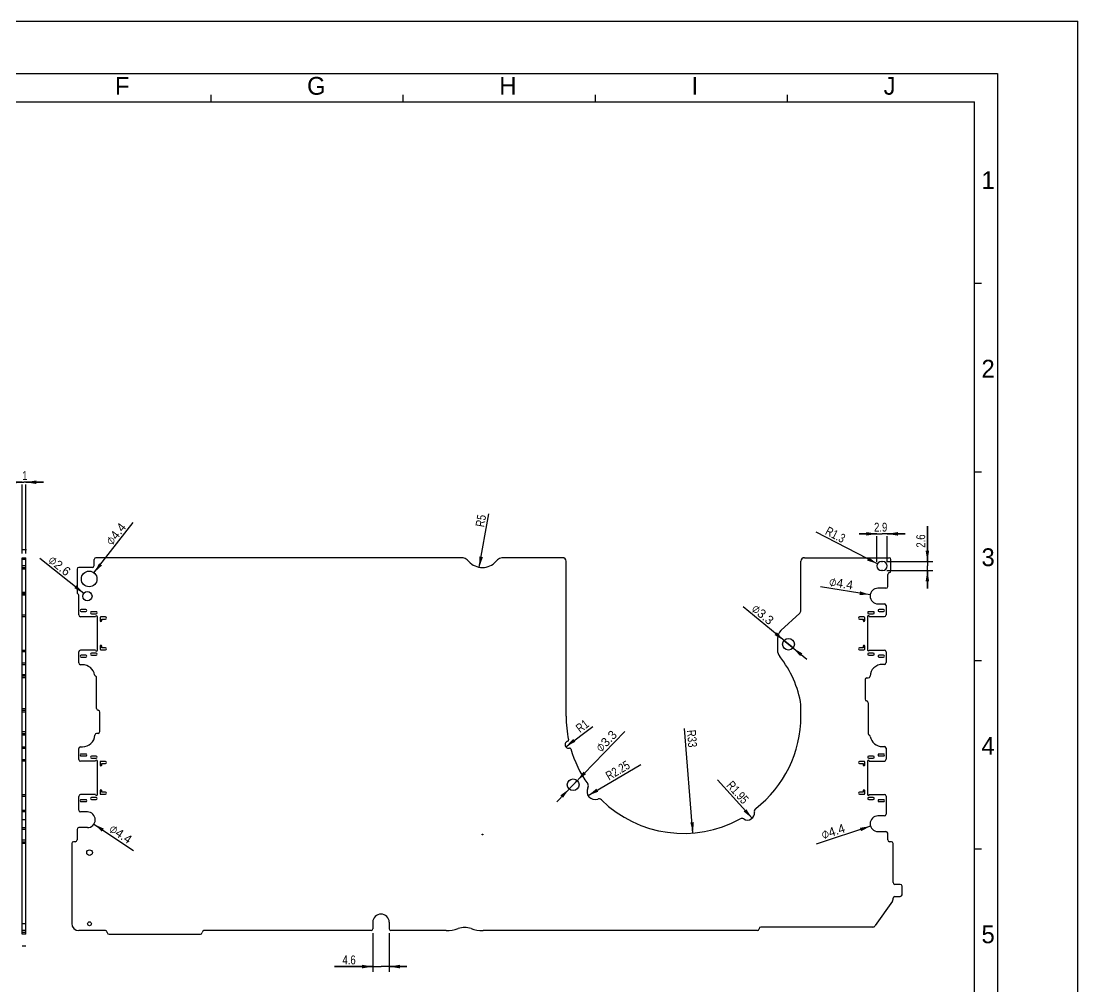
# Model space of a CAD drawing. Header units: millimetres. Extents: x 0 to 594, y 0 to 420.
# Drawn here: x 297.1 to 594, y 148.5 to 420 of the extents above; entities that cross this region are included whole.
import ezdxf

# ---------------------------------------------------------------- set-up
doc = ezdxf.new("R2010")
doc.units = ezdxf.units.MM
doc.header["$LTSCALE"] = 32.67
doc.layers.get('0').update_dxf_attribs({"linetype": 'CONTINUOUS'})
doc.styles.get("Standard").update_dxf_attribs({"font": 'txt', "width": 0.8})
doc.styles.add('TEXTSTYLE_2', font='txt')
doc.styles.add('TEXTSTYLE_3', font='symbol_asme.ttf')
doc.dimstyles.new('DIMSTYLE_1', dxfattribs={"dimtxt": 2.5, "dimasz": 3, "dimexe": 1.5, "dimexo": 1.2, "dimtad": 1, "dimdsep": 46, "dimtxsty": 'STANDARD', "dimblk": '_FILLED', "dimblk1": '_FILLED', "dimblk2": '_FILLED', "dimcen": 0.09, "dimazin": 2, "dimtp": 0.01, "dimtm": 0.01, "dimtfac": 1, "dimtofl": 0, "dimtmove": 0, "dimatfit": 3, "dimldrblk": '_FILLED', "dimfxl": 1, "dimtolj": 1, "dimarcsym": 0})
doc.dimstyles.new('DIMSTYLE_2', dxfattribs={"dimtxt": 2.5, "dimasz": 3, "dimexe": 1.5, "dimexo": 1.2, "dimtad": 1, "dimdsep": 46, "dimtxsty": 'STANDARD', "dimblk": '_FILLED', "dimblk1": '_FILLED', "dimblk2": '_FILLED', "dimcen": 0.09, "dimazin": 2, "dimtp": 0.01, "dimtm": 0.01, "dimtfac": 1, "dimtofl": 0, "dimtmove": 0, "dimatfit": 3, "dimldrblk": '_FILLED', "dimfxl": 1, "dimtolj": 1, "dimarcsym": 0})
doc.dimstyles.new('DIMSTYLE_3', dxfattribs={"dimtxt": 2.5, "dimasz": 3, "dimexe": 1.5, "dimexo": 1.2, "dimtad": 1, "dimdsep": 46, "dimtxsty": 'STANDARD', "dimblk": '_FILLED', "dimblk1": '_FILLED', "dimblk2": '_FILLED', "dimcen": 0.09, "dimazin": 2, "dimtp": 0.01, "dimtm": 0.01, "dimtfac": 1, "dimtofl": 0, "dimtmove": 0, "dimatfit": 1, "dimldrblk": '_FILLED', "dimfxl": 1, "dimtolj": 1, "dimarcsym": 0})
doc.dimstyles.new('DIMSTYLE_5', dxfattribs={"dimtxt": 2.5, "dimasz": 3, "dimexe": 1.5, "dimexo": 1.2, "dimtad": 1, "dimdsep": 46, "dimtxsty": 'STANDARD', "dimblk": '_FILLED', "dimblk1": '_FILLED', "dimblk2": '_FILLED', "dimcen": 0.09, "dimazin": 2, "dimtp": 0.01, "dimtm": 0.01, "dimtfac": 1, "dimtmove": 0, "dimatfit": 2, "dimldrblk": '_FILLED', "dimfxl": 1, "dimtolj": 1, "dimarcsym": 0})

# ---------------------------------------------------------------- blocks, each defined once
blk = doc.blocks.new('_FILLED')
at = {"color": 0, "linetype": 'BYBLOCK'}
blk.add_solid([(0, 0), (-1, 0.167), (-1, -0.167)], dxfattribs=at)
blk = doc.blocks.new('*D0')
at = {"color": 2, "linetype": 'CONTINUOUS'}
for p, q in [((297.35, 290.39), (292.35, 290.39)), ((292.35, 290.39), (297.85, 290.39)), ((297.35, 270.38), (297.35, 289.76)), ((303.35, 290.39), (297.85, 290.39)), ((298.35, 290.39), (303.35, 290.39)), ((298.35, 270.38), (298.35, 289.76))]:
    blk.add_line(p, q, dxfattribs=at)
at = {"color": 2, "linetype": 'CONTINUOUS', "xscale": 3, "yscale": 3, "zscale": 3}
blk.add_blockref('_FILLED', (297.35, 290.39), dxfattribs=at)
at = {"color": 2, "linetype": 'CONTINUOUS', "xscale": 3, "yscale": 3, "zscale": 3, "rotation": 180}
blk.add_blockref('_FILLED', (298.35, 290.39), dxfattribs=at)
at = {"color": 2, "linetype": 'CONTINUOUS', "insert": (298.11, 293.51), "char_height": 2.5, "width": 2, "attachment_point": 2, "line_spacing_factor": 0.9}
blk.add_mtext('1', dxfattribs=at)
blk = doc.blocks.new('*D1')
at = {"color": 2, "linetype": 'CONTINUOUS'}
blk.add_line((425.81, 266.48), (428.48, 281.48), dxfattribs=at)
at = {"color": 2, "linetype": 'CONTINUOUS', "xscale": 3, "yscale": 3, "zscale": 3, "rotation": 259.9449396595}
blk.add_blockref('_FILLED', (425.81, 266.48), dxfattribs=at)
at = {"color": 2, "linetype": 'CONTINUOUS', "insert": (424.7, 278.09), "char_height": 2.5, "width": 4, "attachment_point": 1, "rotation": 79.9449, "line_spacing_factor": 0.9}
blk.add_mtext('R5', dxfattribs=at)
blk = doc.blocks.new('*D2')
at = {"color": 2, "linetype": 'CONTINUOUS'}
blk.add_line((317.54, 264.93), (328.59, 279.07), dxfattribs=at)
at = {"color": 2, "linetype": 'CONTINUOUS', "xscale": 3, "yscale": 3, "zscale": 3, "rotation": 231.9804226449}
blk.add_blockref('_FILLED', (317.54, 264.93), dxfattribs=at)
at = {"color": 2, "linetype": 'CONTINUOUS', "insert": (320.62, 273.94), "char_height": 2.5, "width": 13.4231, "attachment_point": 1, "rotation": 51.9804, "line_spacing_factor": 0.9, "style": 'TEXTSTYLE_3'}
blk.add_mtext('⌀\\ftxt;4.4', dxfattribs=at)
blk = doc.blocks.new('*D37')
at = {"color": 2, "linetype": 'CONTINUOUS'}
blk.add_line((314.67, 259.15), (302.3, 268.92), dxfattribs=at)
at = {"color": 2, "linetype": 'CONTINUOUS', "xscale": 3, "yscale": 3, "zscale": 3, "rotation": 321.7150275113}
blk.add_blockref('_FILLED', (314.67, 259.15), dxfattribs=at)
at = {"color": 2, "linetype": 'CONTINUOUS', "insert": (311.26, 265.83), "char_height": 2.5, "width": 13.4231, "attachment_point": 3, "rotation": 321.715, "line_spacing_factor": 0.9, "style": 'TEXTSTYLE_3'}
blk.add_mtext('⌀\\ftxt;2.6', dxfattribs=at)
blk = doc.blocks.new('*D38')
at = {"color": 2, "linetype": 'CONTINUOUS'}
for p, q in [((395.89, 163.65), (395.89, 152.74)), ((400.49, 163.65), (400.49, 152.74)), ((395.89, 154.24), (385.08, 154.24)), ((385.08, 154.24), (398.19, 154.24)), ((405.49, 154.24), (398.19, 154.24)), ((400.49, 154.24), (405.49, 154.24))]:
    blk.add_line(p, q, dxfattribs=at)
at = {"color": 2, "linetype": 'CONTINUOUS', "xscale": 3, "yscale": 3, "zscale": 3}
blk.add_blockref('_FILLED', (395.89, 154.24), dxfattribs=at)
at = {"color": 2, "linetype": 'CONTINUOUS', "xscale": 3, "yscale": 3, "zscale": 3, "rotation": 180}
blk.add_blockref('_FILLED', (400.49, 154.24), dxfattribs=at)
at = {"color": 2, "linetype": 'CONTINUOUS', "insert": (391.08, 157.37), "char_height": 2.5, "width": 6, "attachment_point": 3, "line_spacing_factor": 0.9}
blk.add_mtext('4.6', dxfattribs=at)
blk = doc.blocks.new('*D39')
at = {"color": 6, "linetype": 'CONTINUOUS'}
blk.add_line((317.52, 194.28), (328.64, 186.86), dxfattribs=at)
at = {"color": 6, "linetype": 'CONTINUOUS', "xscale": 3, "yscale": 3, "zscale": 3, "rotation": 146.3029370408}
blk.add_blockref('_FILLED', (317.52, 194.28), dxfattribs=at)
at = {"color": 6, "linetype": 'CONTINUOUS', "insert": (322.93, 194.43), "char_height": 2.5, "width": 13.4231, "attachment_point": 1, "rotation": 326.3029, "line_spacing_factor": 0.9, "style": 'TEXTSTYLE_3'}
blk.add_mtext('⌀\\ftxt;4.4', dxfattribs=at)
blk = doc.blocks.new('*D40')
at = {"color": 6, "linetype": 'CONTINUOUS'}
for p, q in [((537.54, 275.88), (532.54, 275.88)), ((532.54, 275.88), (538.99, 275.88)), ((537.54, 268.05), (537.54, 275.26)), ((545.44, 275.88), (538.99, 275.88)), ((540.44, 275.88), (545.44, 275.88)), ((540.44, 268.05), (540.44, 275.26))]:
    blk.add_line(p, q, dxfattribs=at)
at = {"color": 6, "linetype": 'CONTINUOUS', "xscale": 3, "yscale": 3, "zscale": 3}
blk.add_blockref('_FILLED', (537.54, 275.88), dxfattribs=at)
at = {"color": 6, "linetype": 'CONTINUOUS', "xscale": 3, "yscale": 3, "zscale": 3, "rotation": 180}
blk.add_blockref('_FILLED', (540.44, 275.88), dxfattribs=at)
at = {"color": 6, "linetype": 'CONTINUOUS', "insert": (538.59, 279.01), "char_height": 2.5, "width": 6, "attachment_point": 2, "line_spacing_factor": 0.9}
blk.add_mtext('2.9', dxfattribs=at)
blk = doc.blocks.new('*D41')
at = {"color": 2, "linetype": 'CONTINUOUS'}
for p, q in [((551.72, 268.15), (551.72, 278)), ((551.72, 278), (551.72, 266.85)), ((540.34, 268.15), (553.22, 268.15)), ((540.34, 265.55), (553.22, 265.55)), ((551.72, 260.55), (551.72, 266.85)), ((551.72, 265.55), (551.72, 260.55))]:
    blk.add_line(p, q, dxfattribs=at)
at = {"color": 2, "linetype": 'CONTINUOUS', "xscale": 3, "yscale": 3, "zscale": 3}
for p, rotation in [((551.72, 268.15), 270), ((551.72, 265.55), 90)]:
    blk.add_blockref('_FILLED', p, dxfattribs=dict(at, rotation=rotation))
at = {"color": 2, "linetype": 'CONTINUOUS', "insert": (548.6, 272), "char_height": 2.5, "width": 6, "attachment_point": 1, "rotation": 90, "line_spacing_factor": 0.9}
blk.add_mtext('2.6', dxfattribs=at)
blk = doc.blocks.new('*D42')
at = {"color": 6, "linetype": 'CONTINUOUS'}
blk.add_line((537.68, 267.45), (520.42, 276.36), dxfattribs=at)
at = {"color": 6, "linetype": 'CONTINUOUS', "xscale": 3, "yscale": 3, "zscale": 3, "rotation": 332.6978348647}
blk.add_blockref('_FILLED', (537.68, 267.45), dxfattribs=at)
at = {"color": 6, "linetype": 'CONTINUOUS', "insert": (528.96, 275.46), "char_height": 2.5, "width": 8, "attachment_point": 3, "rotation": 332.6978, "line_spacing_factor": 0.9}
blk.add_mtext('R1.3', dxfattribs=at)
blk = doc.blocks.new('*D43')
at = {"color": 6, "linetype": 'CONTINUOUS'}
blk.add_line((535.67, 258.75), (521.67, 261), dxfattribs=at)
at = {"color": 6, "linetype": 'CONTINUOUS', "xscale": 3, "yscale": 3, "zscale": 3, "rotation": 350.8646261844}
blk.add_blockref('_FILLED', (535.67, 258.75), dxfattribs=at)
at = {"color": 6, "linetype": 'CONTINUOUS', "insert": (531, 262.66), "char_height": 2.5, "width": 13.4231, "attachment_point": 3, "rotation": 350.8646, "line_spacing_factor": 0.9, "style": 'TEXTSTYLE_3'}
blk.add_mtext('⌀\\ftxt;4.4', dxfattribs=at)
blk = doc.blocks.new('*D44')
at = {"color": 6, "linetype": 'CONTINUOUS'}
blk.add_line((535.75, 193.71), (520.49, 188.69), dxfattribs=at)
at = {"color": 6, "linetype": 'CONTINUOUS', "xscale": 3, "yscale": 3, "zscale": 3, "rotation": 18.2207314153}
blk.add_blockref('_FILLED', (535.75, 193.71), dxfattribs=at)
at = {"color": 6, "linetype": 'CONTINUOUS', "insert": (528.02, 194.46), "char_height": 2.5, "width": 13.4231, "attachment_point": 3, "rotation": 18.2207, "line_spacing_factor": 0.9, "style": 'TEXTSTYLE_3'}
blk.add_mtext('⌀\\ftxt;4.4', dxfattribs=at)
blk = doc.blocks.new('*D65')
at = {"color": 2, "linetype": 'CONTINUOUS'}
for p, q in [((452.19, 205.35), (466.72, 220.32)), ((452.19, 205.35), (447.56, 200.58)), ((451.04, 204.17), (452.19, 205.35)), ((453.34, 206.53), (452.19, 205.35)), ((453.34, 206.53), (453.34, 206.53)), ((451.04, 204.17), (451.04, 204.17))]:
    blk.add_line(p, q, dxfattribs=at)
at = {"color": 2, "linetype": 'CONTINUOUS', "xscale": 3, "yscale": 3, "zscale": 3}
for p, rotation in [((453.34, 206.53), 225.858800442), ((451.04, 204.17), 45.8578457977)]:
    blk.add_blockref('_FILLED', p, dxfattribs=dict(at, rotation=rotation))
at = {"color": 2, "linetype": 'CONTINUOUS', "insert": (458.24, 216.07), "char_height": 2.5, "width": 13.4231, "attachment_point": 1, "rotation": 45.8584, "line_spacing_factor": 0.9, "style": 'TEXTSTYLE_3'}
blk.add_mtext('⌀\\ftxt;3.3', dxfattribs=at)
blk = doc.blocks.new('*D66')
at = {"color": 2, "linetype": 'CONTINUOUS'}
for p, q in [((512.69, 244.85), (499.95, 255.34)), ((511.41, 245.9), (511.41, 245.9)), ((511.41, 245.9), (512.69, 244.85)), ((513.96, 243.8), (512.69, 244.85)), ((512.69, 244.85), (517.82, 240.62)), ((513.96, 243.8), (513.96, 243.8))]:
    blk.add_line(p, q, dxfattribs=at)
at = {"color": 2, "linetype": 'CONTINUOUS', "xscale": 3, "yscale": 3, "zscale": 3}
for p, rotation in [((511.41, 245.9), 320.5335155422), ((513.96, 243.8), 140.5335155422)]:
    blk.add_blockref('_FILLED', p, dxfattribs=dict(at, rotation=rotation))
at = {"color": 2, "linetype": 'CONTINUOUS', "insert": (508.84, 252.06), "char_height": 2.5, "width": 13.4231, "attachment_point": 3, "rotation": 320.5345, "line_spacing_factor": 0.9, "style": 'TEXTSTYLE_3'}
blk.add_mtext('⌀\\ftxt;3.3', dxfattribs=at)
blk = doc.blocks.new('*D67')
at = {"color": 2, "linetype": 'CONTINUOUS'}
blk.add_line((485.85, 191.79), (483.47, 221.17), dxfattribs=at)
at = {"color": 2, "linetype": 'CONTINUOUS', "xscale": 3, "yscale": 3, "zscale": 3, "rotation": 274.6227061536}
blk.add_blockref('_FILLED', (485.85, 191.79), dxfattribs=at)
at = {"color": 2, "linetype": 'CONTINUOUS', "insert": (486.83, 218.43), "char_height": 2.5, "width": 6, "attachment_point": 2, "rotation": 274.6227, "line_spacing_factor": 0.9}
blk.add_mtext('R33', dxfattribs=at)
blk = doc.blocks.new('*D68')
at = {"color": 2, "linetype": 'CONTINUOUS'}
blk.add_line((502.48, 195.93), (492.72, 206.75), dxfattribs=at)
at = {"color": 2, "linetype": 'CONTINUOUS', "xscale": 3, "yscale": 3, "zscale": 3, "rotation": 312.0287487211}
blk.add_blockref('_FILLED', (502.48, 195.93), dxfattribs=at)
at = {"color": 2, "linetype": 'CONTINUOUS', "insert": (501.74, 201.41), "char_height": 2.5, "width": 10, "attachment_point": 3, "rotation": 312.0287, "line_spacing_factor": 0.9}
blk.add_mtext('R1.95', dxfattribs=at)
blk = doc.blocks.new('*D69')
at = {"color": 2, "linetype": 'CONTINUOUS'}
blk.add_line((456.39, 202.3), (471.19, 211.07), dxfattribs=at)
at = {"color": 2, "linetype": 'CONTINUOUS', "xscale": 3, "yscale": 3, "zscale": 3, "rotation": 210.6510591259}
blk.add_blockref('_FILLED', (456.39, 202.3), dxfattribs=at)
at = {"color": 2, "linetype": 'CONTINUOUS', "insert": (460.99, 208.66), "char_height": 2.5, "width": 10, "attachment_point": 1, "rotation": 30.6511, "line_spacing_factor": 0.9}
blk.add_mtext('R2.25', dxfattribs=at)
blk = doc.blocks.new('*D70')
at = {"color": 2, "linetype": 'CONTINUOUS'}
blk.add_line((450.09, 216.03), (457.71, 221.75), dxfattribs=at)
at = {"color": 2, "linetype": 'CONTINUOUS', "xscale": 3, "yscale": 3, "zscale": 3, "rotation": 216.9245402925}
blk.add_blockref('_FILLED', (450.09, 216.03), dxfattribs=at)
at = {"color": 2, "linetype": 'CONTINUOUS', "insert": (452.63, 221.84), "char_height": 2.5, "width": 4, "attachment_point": 1, "rotation": 36.9245, "line_spacing_factor": 0.9}
blk.add_mtext('R1', dxfattribs=at)

msp = doc.modelspace()

# ---------------------------------------------------------------- linework, layer by layer
at = {"color": 4, "linetype": 'CONTINUOUS'}
for p, q in [((0, 420), (594, 420)), ((594, 0), (594, 420)), ((20.422, 405.309), (571.422, 405.309)), ((571.422, 405.309), (571.422, 20.309)), ((350.422, 397.309), (350.422, 399.309)), ((404.422, 397.309), (404.422, 399.309)), ((458.422, 397.309), (458.422, 399.309)), ((512.422, 397.309), (512.422, 399.309)), ((26.422, 397.309), (564.922, 397.309)), ((564.922, 28.309), (564.922, 397.309)), ((564.922, 346.309), (566.922, 346.309)), ((564.922, 293.309), (566.922, 293.309)), ((564.922, 240.309), (566.922, 240.309)), ((564.922, 187.309), (566.922, 187.309))]:
    msp.add_line(p, q, dxfattribs=at)
at = {"color": 40, "linetype": 'CONTINUOUS'}
for p, q in [((298.599, 271.399), (297.346, 271.399)), ((298.346, 195.499), (297.346, 195.499)), ((426.588, 191.349), (426.788, 191.349)), ((426.688, 191.449), (426.688, 191.249)), ((298.346, 159.949), (297.346, 159.949))]:
    msp.add_line(p, q, dxfattribs=at)
at = {"color": 7, "linetype": 'CONTINUOUS'}
for p, q in [((297.346, 163.349), (297.346, 269.179)), ((297.346, 269.179), (298.346, 269.179)), ((298.346, 163.349), (298.346, 269.179)), ((317.588, 266.949), (317.588, 268.679)), ((420.626, 269.179), (318.088, 269.179)), ((449.188, 269.179), (432.75, 269.179)), ((450.188, 224.679), (450.188, 268.179)), ((516.188, 254.336), (516.188, 268.179)), ((517.188, 269.179), (540.988, 269.179)), ((538.838, 268.149), (539.138, 268.149)), ((541.488, 265.479), (541.488, 268.679)), ((297.346, 266.449), (298.346, 266.449)), ((312.788, 265.949), (312.788, 259.447)), ((317.088, 266.449), (313.288, 266.449)), ((539.138, 265.549), (538.838, 265.549)), ((540.588, 261.099), (540.588, 264.484)), ((313.238, 253.074), (313.238, 258.622)), ((540.088, 260.599), (537.838, 260.599)), ((537.838, 256.199), (539.638, 256.199)), ((540.138, 255.699), (540.138, 253.124)), ((298.346, 252.574), (297.346, 252.574)), ((317.983, 252.574), (313.738, 252.574)), ((315.253, 254.594), (313.953, 254.594)), ((313.953, 254.044), (315.253, 254.044)), ((318.153, 253.994), (316.853, 253.994)), ((316.853, 253.444), (318.153, 253.444)), ((318.483, 243.174), (318.483, 252.574)), ((320.733, 252.519), (319.483, 252.519)), ((510.548, 248.669), (515.868, 253.602)), ((533.893, 252.519), (532.643, 252.519)), ((534.893, 252.624), (534.893, 243.224)), ((536.523, 253.994), (535.223, 253.994)), ((535.223, 253.444), (536.523, 253.444)), ((535.393, 252.624), (539.638, 252.624)), ((539.423, 254.594), (538.123, 254.594)), ((538.123, 254.044), (539.423, 254.044)), ((319.253, 252.289), (319.253, 251.494)), ((319.703, 251.494), (319.703, 251.919)), ((319.703, 251.919), (320.733, 251.919)), ((532.643, 251.919), (533.673, 251.919)), ((533.673, 251.919), (533.673, 251.494)), ((534.123, 251.494), (534.123, 252.289)), ((509.588, 246.47), (509.588, 243.254)), ((319.253, 244.304), (319.253, 243.509)), ((319.703, 243.879), (319.703, 244.304)), ((320.733, 243.879), (319.703, 243.879)), ((533.673, 243.879), (532.643, 243.879)), ((533.673, 244.304), (533.673, 243.879)), ((534.123, 243.509), (534.123, 244.304)), ((297.346, 243.174), (298.346, 243.174)), ((313.238, 239.599), (313.238, 242.674)), ((317.983, 243.174), (313.738, 243.174)), ((315.253, 241.754), (313.953, 241.754)), ((313.953, 241.204), (315.253, 241.204)), ((318.153, 242.354), (316.853, 242.354)), ((316.853, 241.804), (318.153, 241.804)), ((319.483, 243.279), (320.733, 243.279)), ((532.643, 243.279), (533.893, 243.279)), ((536.523, 242.354), (535.223, 242.354)), ((535.223, 241.804), (536.523, 241.804)), ((535.393, 243.224), (539.638, 243.224)), ((539.423, 241.754), (538.123, 241.754)), ((538.123, 241.204), (539.423, 241.204)), ((540.138, 242.724), (540.138, 239.699)), ((298.346, 239.099), (297.346, 239.099)), ((314.288, 239.099), (313.738, 239.099)), ((539.638, 239.199), (539.088, 239.199)), ((318.288, 226.784), (318.288, 235.449)), ((534.188, 234.899), (534.188, 229.389)), ((534.688, 235.399), (535.093, 235.399)), ((319.188, 220.299), (319.188, 225.809)), ((516.188, 224.679), (516.188, 227.864)), ((535.088, 228.414), (535.088, 219.749)), ((297.346, 219.799), (298.346, 219.799)), ((318.688, 219.799), (318.283, 219.799)), ((297.346, 215.999), (298.346, 215.999)), ((313.238, 212.474), (313.238, 215.499)), ((313.738, 215.999), (314.288, 215.999)), ((315.253, 213.994), (313.953, 213.994)), ((539.423, 213.994), (538.123, 213.994)), ((539.088, 216.099), (539.638, 216.099)), ((540.138, 215.599), (540.138, 212.524)), ((298.346, 211.974), (297.346, 211.974)), ((317.983, 211.974), (313.738, 211.974)), ((313.953, 213.444), (315.253, 213.444)), ((318.153, 213.394), (316.853, 213.394)), ((316.853, 212.844), (318.153, 212.844)), ((318.483, 202.574), (318.483, 211.974)), ((319.253, 211.689), (319.253, 210.894)), ((320.733, 211.919), (319.483, 211.919)), ((319.703, 210.894), (319.703, 211.319)), ((319.703, 211.319), (320.733, 211.319)), ((533.893, 211.919), (532.643, 211.919)), ((532.643, 211.319), (533.673, 211.319)), ((533.673, 211.319), (533.673, 210.894)), ((534.123, 210.894), (534.123, 211.689)), ((534.893, 212.024), (534.893, 202.624)), ((536.523, 213.394), (535.223, 213.394)), ((535.223, 212.844), (536.523, 212.844)), ((535.393, 212.024), (539.638, 212.024)), ((538.123, 213.444), (539.423, 213.444)), ((297.346, 202.574), (298.346, 202.574)), ((313.238, 198.199), (313.238, 202.074)), ((317.983, 202.574), (313.738, 202.574)), ((319.253, 203.704), (319.253, 202.909)), ((319.483, 202.679), (320.733, 202.679)), ((319.703, 203.279), (319.703, 203.704)), ((320.733, 203.279), (319.703, 203.279)), ((533.673, 203.279), (532.643, 203.279)), ((532.643, 202.679), (533.893, 202.679)), ((533.673, 203.704), (533.673, 203.279)), ((534.123, 202.909), (534.123, 203.704)), ((535.393, 202.624), (539.638, 202.624)), ((540.138, 202.124), (540.138, 197.099)), ((315.253, 201.154), (313.953, 201.154)), ((313.953, 200.604), (315.253, 200.604)), ((318.153, 201.754), (316.853, 201.754)), ((316.853, 201.204), (318.153, 201.204)), ((536.523, 201.754), (535.223, 201.754)), ((535.223, 201.204), (536.523, 201.204)), ((539.423, 201.154), (538.123, 201.154)), ((538.123, 200.604), (539.423, 200.604)), ((298.346, 197.699), (297.346, 197.699)), ((315.688, 197.699), (313.738, 197.699)), ((539.638, 196.599), (537.838, 196.599)), ((297.346, 193.299), (298.346, 193.299)), ((315.688, 193.299), (313.288, 193.299)), ((312.788, 192.799), (312.788, 189.849)), ((537.838, 192.199), (540.088, 192.199)), ((540.588, 189.849), (540.588, 191.699)), ((297.346, 189.349), (298.346, 189.349)), ((311.288, 188.849), (311.288, 166.349)), ((312.288, 189.349), (311.788, 189.349)), ((541.588, 189.349), (541.088, 189.349)), ((542.088, 177.849), (542.088, 188.849)), ((544.088, 177.349), (542.588, 177.349)), ((544.588, 174.449), (544.588, 176.849)), ((541.907, 172.66), (537.087, 165.776)), ((542.088, 173.233), (542.088, 173.449)), ((542.588, 173.949), (544.088, 173.949)), ((395.888, 166.699), (395.888, 164.849)), ((400.488, 166.699), (400.488, 164.849)), ((298.346, 164.349), (297.346, 164.349)), ((298.346, 163.349), (297.346, 163.349)), ((320.788, 164.349), (313.288, 164.349)), ((321.788, 163.349), (347.438, 163.349)), ((395.388, 164.349), (348.438, 164.349)), ((416.518, 164.349), (400.988, 164.349)), ((503.938, 164.349), (426.858, 164.349)), ((536.267, 165.349), (504.938, 165.349))]:
    msp.add_line(p, q, dxfattribs=at)
at = {"color": 9, "linetype": 'CONTINUOUS'}
for p, q in [((298.346, 268.679), (297.346, 268.679)), ((297.346, 266.949), (298.346, 266.949)), ((298.346, 265.949), (297.346, 265.949)), ((297.346, 259.447), (298.346, 259.447)), ((298.346, 259.029), (297.346, 259.029)), ((298.346, 258.612), (297.346, 258.612)), ((297.346, 253.074), (298.346, 253.074)), ((298.346, 242.674), (297.346, 242.674)), ((297.346, 239.599), (298.346, 239.599)), ((298.346, 236.259), (297.346, 236.259)), ((298.346, 235.901), (297.346, 235.901)), ((298.346, 235.449), (297.346, 235.449)), ((297.346, 226.794), (298.346, 226.794)), ((297.346, 226.297), (298.346, 226.297)), ((298.346, 225.799), (297.346, 225.799)), ((297.346, 220.299), (298.346, 220.299)), ((298.346, 219.324), (297.346, 219.324)), ((298.346, 215.499), (297.346, 215.499)), ((297.346, 212.474), (298.346, 212.474)), ((298.346, 202.074), (297.346, 202.074)), ((297.346, 198.199), (298.346, 198.199)), ((298.346, 192.799), (297.346, 192.799)), ((297.346, 189.849), (298.346, 189.849)), ((298.346, 188.849), (297.346, 188.849)), ((297.346, 166.349), (298.346, 166.349)), ((298.346, 163.849), (297.346, 163.849))]:
    msp.add_line(p, q, dxfattribs=at)
at = {"color": 7, "linetype": 'CONTINUOUS'}
for centre, radius in [((316.188, 263.199), 2.2), ((315.688, 258.349), 1.3), ((512.688, 244.849), 1.65), ((452.188, 205.349), 1.65), ((426.688, 191.349), 0.1), ((316.288, 186.271), 0.8), ((316.288, 166.271), 0.55)]:
    msp.add_circle(centre, radius, dxfattribs=at)
for centre, radius, start, end in [((318.088, 268.679), 0.5, 90, 180), ((420.626, 266.179), 3, 40.73036, 90), ((426.688, 271.399), 5, 220.73036, 319.26964), ((432.75, 266.179), 3, 90, 139.26964), ((449.188, 268.179), 1, 0, 90), ((517.188, 268.179), 1, 90, 180), ((538.838, 266.849), 1.3, 90, 270), ((539.138, 266.849), 1.3, 270, 90), ((540.988, 268.679), 0.5, 0, 90), ((313.288, 265.949), 0.5, 90, 180), ((317.088, 266.949), 0.5, 270, 360), ((541.088, 264.484), 0.5, 95.73917, 180), ((540.988, 265.479), 0.5, 275.73917, 360), ((313.288, 259.447), 0.5, 180, 236.63299), ((312.738, 258.612), 0.5, 0, 56.63299), ((537.838, 258.399), 2.2, 90, 270), ((540.088, 261.099), 0.5, 270, 360), ((539.638, 255.699), 0.5, 0, 90), ((313.738, 253.074), 0.5, 180, 270), ((313.953, 254.319), 0.275, 90, 270), ((315.253, 254.319), 0.275, 270, 90), ((316.853, 253.719), 0.275, 90, 270), ((318.233, 252.574), 0.25, 0, 180), ((318.153, 253.719), 0.275, 270, 90), ((319.483, 252.289), 0.23, 90, 180), ((320.733, 252.219), 0.3, 270, 90), ((515.188, 254.336), 1, 312.84, 360), ((532.643, 252.219), 0.3, 90, 270), ((533.893, 252.289), 0.23, 0, 90), ((535.143, 252.624), 0.25, 0, 180), ((535.223, 253.719), 0.275, 90, 270), ((536.523, 253.719), 0.275, 270, 90), ((538.123, 254.319), 0.275, 90, 270), ((539.423, 254.319), 0.275, 270, 90), ((539.638, 253.124), 0.5, 270, 360), ((319.478, 251.494), 0.225, 180, 360), ((533.898, 251.494), 0.225, 180, 360), ((512.588, 246.47), 3, 132.84, 180), ((319.478, 244.304), 0.225, 0, 180), ((319.483, 243.509), 0.23, 180, 270), ((320.733, 243.579), 0.3, 270, 90), ((532.643, 243.579), 0.3, 90, 270), ((533.898, 244.304), 0.225, 0, 180), ((533.893, 243.509), 0.23, 270, 360), ((313.738, 242.674), 0.5, 90, 180), ((313.953, 241.479), 0.275, 90, 270), ((315.253, 241.479), 0.275, 270, 90), ((316.853, 242.079), 0.275, 90, 270), ((318.233, 243.174), 0.25, 180, 360), ((318.153, 242.079), 0.275, 270, 90), ((512.588, 243.254), 3, 180, 218.64112), ((487.828, 223.459), 28.7, 8.82807, 38.64112), ((535.143, 243.224), 0.25, 180, 360), ((535.223, 242.079), 0.275, 90, 270), ((536.523, 242.079), 0.275, 270, 90), ((538.123, 241.479), 0.275, 90, 270), ((539.423, 241.479), 0.275, 270, 90), ((539.638, 242.724), 0.5, 0, 90), ((313.738, 239.599), 0.5, 180, 270), ((314.288, 235.599), 3.5, 10.85948, 90), ((539.088, 235.699), 3.5, 90, 177.13402), ((539.638, 239.699), 0.5, 270, 360), ((318.216, 236.353), 0.5, 190.85948, 244.63592), ((317.788, 235.449), 0.5, 0, 64.63592), ((534.688, 234.899), 0.5, 90, 180), ((535.093, 235.899), 0.5, 270, 357.13402), ((534.688, 229.399), 0.5, 180, 264.26083), ((534.588, 228.404), 0.5, 0, 84.26083), ((318.788, 226.794), 0.5, 180, 264.26083), ((318.688, 225.799), 0.5, 0, 84.26083), ((483.188, 224.679), 33, 180, 191.76266), ((483.188, 224.679), 33, 307.91767, 360), ((318.283, 219.299), 0.5, 90, 177.13402), ((318.688, 220.299), 0.5, 270, 360), ((535.588, 219.749), 0.5, 180, 244.63592), ((314.288, 219.499), 3.5, 270, 357.13402), ((450.892, 216.627), 1, 103.18021, 284.81979), ((450.587, 217.891), 0.3, 284.78459, 11.76266), ((535.159, 218.846), 0.5, 10.85948, 64.63592), ((539.088, 219.599), 3.5, 190.85948, 270), ((313.738, 215.499), 0.5, 90, 180), ((313.953, 213.719), 0.275, 90, 270), ((315.253, 213.719), 0.275, 270, 90), ((451.216, 215.368), 0.3, 16.23734, 103.21541), ((483.188, 224.679), 33, 196.23734, 215.38329), ((538.123, 213.719), 0.275, 90, 270), ((539.423, 213.719), 0.275, 270, 90), ((539.638, 215.599), 0.5, 0, 90), ((313.738, 212.474), 0.5, 180, 270), ((316.853, 213.119), 0.275, 90, 270), ((318.233, 211.974), 0.25, 0, 180), ((318.153, 213.119), 0.275, 270, 90), ((319.483, 211.689), 0.23, 90, 180), ((319.478, 210.894), 0.225, 180, 360), ((320.733, 211.619), 0.3, 270, 90), ((532.643, 211.619), 0.3, 90, 270), ((533.898, 210.894), 0.225, 180, 360), ((533.893, 211.689), 0.23, 0, 90), ((535.143, 212.024), 0.25, 0, 180), ((535.223, 213.119), 0.275, 90, 270), ((536.523, 213.119), 0.275, 270, 90), ((539.638, 212.524), 0.5, 270, 360), ((455.468, 204.992), 1, 331.591, 35.38329), ((313.738, 202.074), 0.5, 90, 180), ((318.233, 202.574), 0.25, 180, 360), ((319.478, 203.704), 0.225, 0, 180), ((319.483, 202.909), 0.23, 180, 270), ((320.733, 202.979), 0.3, 270, 90), ((458.326, 203.446), 2.25, 151.591, 289.409), ((532.643, 202.979), 0.3, 90, 270), ((533.898, 203.704), 0.225, 0, 180), ((533.893, 202.909), 0.23, 270, 360), ((535.143, 202.624), 0.25, 180, 360), ((539.638, 202.124), 0.5, 0, 90), ((313.953, 200.879), 0.275, 90, 270), ((315.253, 200.879), 0.275, 270, 90), ((316.853, 201.479), 0.275, 90, 270), ((318.153, 201.479), 0.275, 270, 90), ((459.406, 200.38), 1, 45.61671, 109.409), ((483.188, 224.679), 33, 225.61671, 298.82233), ((535.223, 201.479), 0.275, 90, 270), ((536.523, 201.479), 0.275, 270, 90), ((538.123, 200.879), 0.275, 90, 270), ((539.423, 200.879), 0.275, 270, 90), ((313.738, 198.199), 0.5, 180, 270), ((315.688, 195.499), 2.2, 270, 90), ((501.172, 197.375), 1.95, 237.32929, 9.41071), ((504.082, 197.857), 1, 127.91767, 189.41071), ((537.838, 194.399), 2.2, 90, 270), ((539.638, 197.099), 0.5, 270, 360), ((313.288, 192.799), 0.5, 90, 180), ((499.579, 194.891), 1, 57.32929, 118.82233), ((540.088, 191.699), 0.5, 0, 90), ((311.788, 188.849), 0.5, 90, 180), ((312.288, 189.849), 0.5, 270, 360), ((541.088, 189.849), 0.5, 180, 270), ((541.588, 188.849), 0.5, 0, 90), ((542.588, 177.849), 0.5, 180, 270), ((544.088, 176.849), 0.5, 0, 90), ((541.088, 173.233), 1, 325, 360), ((542.588, 173.449), 0.5, 90, 180), ((544.088, 174.449), 0.5, 270, 360), ((313.288, 166.349), 2, 180, 270), ((398.188, 166.699), 2.3, 0, 180), ((320.788, 163.849), 0.5, 0, 90), ((321.788, 163.849), 0.5, 180, 270), ((347.438, 163.849), 0.5, 270, 360), ((348.438, 163.849), 0.5, 90, 180), ((395.388, 164.849), 0.5, 270, 360), ((400.988, 164.849), 0.5, 180, 270), ((416.518, 174.349), 10, 270, 289.74992), ((421.688, 159.949), 5.3, 70.25008, 109.74992), ((426.858, 174.349), 10, 250.25008, 270), ((503.938, 164.849), 0.5, 270, 360), ((504.938, 164.849), 0.5, 90, 180), ((536.267, 166.349), 1, 270, 325)]:
    msp.add_arc(centre, radius, start, end, dxfattribs=at)

# ---------------------------------------------------------------- texts
at = {"color": 2, "linetype": 'CONTINUOUS', "char_height": 5, "width": 5, "attachment_point": 1, "line_spacing_factor": 0.9, "style": 'TEXTSTYLE_2'}
for s, insert in [('F', (323.422, 404.309)), ('G', (377.422, 404.309)), ('H', (431.422, 404.309)), ('I', (485.422, 404.309)), ('J', (539.422, 404.309)), ('1', (566.922, 377.809)), ('2', (566.922, 324.809)), ('3', (566.922, 271.809)), ('4', (566.922, 218.809)), ('5', (566.922, 165.809))]:
    msp.add_mtext(s, dxfattribs=dict(at, insert=insert))

# ---------------------------------------------------------------- dimensions: what is measured, and where the dimension line sits
at = {"color": 2, "linetype": 'CONTINUOUS'}
for base, p1, p2, picture, middle in [((298.346, 290.389), (297.346, 269.179), (298.346, 269.179), '*D0', (298.109, 290.389)), ((400.488, 154.241), (395.888, 164.849), (400.488, 164.849), '*D38', (388.083, 154.241))]:
    dim = msp.add_linear_dim(base=base, p1=p1, p2=p2, dimstyle='DIMSTYLE_1', dxfattribs=at)
    dim.commit()
    dim.dimension.update_dxf_attribs({"geometry": picture, "text_midpoint": middle, "dimtype": 160})
for p1, p2, dimstyle, picture, middle in [((317.543, 264.932), (314.833, 261.466), 'DIMSTYLE_3', '*D2', (324.361, 276.698)), ((314.667, 259.155), (316.708, 257.544), 'DIMSTYLE_3', '*D37', (306.973, 267.617)), ((511.414, 245.898), (513.962, 243.801), 'DIMSTYLE_5', '*D66', (504.593, 253.942)), ((453.337, 206.533), (451.039, 204.165), 'DIMSTYLE_5', '*D65', (462.254, 218.414))]:
    dim = msp.add_diameter_dim_2p(p1=p1, p2=p2, text='⌀<>', dimstyle=dimstyle, override={"dimpost": '<>'}, dxfattribs=at)
    dim.commit()
    dim.dimension.update_dxf_attribs({"geometry": picture, "text_midpoint": middle, "dimtype": 163})
for center, mpoint, picture, middle in [((426.688, 271.399), (425.815, 266.476), '*D1', (426.28, 279.838)), ((450.892, 216.627), (450.092, 216.026), '*D70', (454.983, 222.047)), ((483.188, 224.679), (485.847, 191.787), '*D67', (485.582, 218.332)), ((458.326, 203.446), (456.391, 202.299), '*D69', (465.929, 210.13)), ((501.172, 197.375), (502.477, 195.926), '*D68', (497.464, 204.289))]:
    dim = msp.add_radius_dim(center=center, mpoint=mpoint, text='R<>', dimstyle='DIMSTYLE_2', override={"dimpost": '<>'}, dxfattribs=at)
    dim.commit()
    dim.dimension.update_dxf_attribs({"geometry": picture, "text_midpoint": middle, "dimtype": 164})
at = {"color": 6, "linetype": 'CONTINUOUS'}
dim = msp.add_radius_dim(center=(538.838, 266.849), mpoint=(537.683, 267.446), text='R<>', dimstyle='DIMSTYLE_2', override={"dimpost": '<>'}, dxfattribs=at)
dim.commit()
dim.dimension.update_dxf_attribs({"geometry": '*D42', "text_midpoint": (524.834, 276.188), "dimtype": 164})
dim = msp.add_linear_dim(base=(540.438, 275.883), p1=(537.538, 266.849), p2=(540.438, 266.849), dimstyle='DIMSTYLE_1', dxfattribs=at)
dim.commit()
dim.dimension.update_dxf_attribs({"geometry": '*D40', "text_midpoint": (538.592, 275.883), "dimtype": 160})
at = {"color": 2, "linetype": 'CONTINUOUS'}
dim = msp.add_linear_dim(base=(551.72, 265.549), p1=(539.138, 268.149), p2=(539.138, 265.549), angle=270, dimstyle='DIMSTYLE_1', dxfattribs=at)
dim.commit()
dim.dimension.update_dxf_attribs({"geometry": '*D41', "text_midpoint": (551.72, 274.999), "dimtype": 160})
at = {"color": 6, "linetype": 'CONTINUOUS'}
for p1, p2, picture, middle in [((535.666, 258.749), (540.01, 258.05), '*D43', (526.386, 262.14)), ((317.518, 194.279), (313.857, 196.72), '*D39', (325.958, 190.905)), ((535.748, 193.711), (539.928, 195.087), '*D44', (524.158, 191.87))]:
    dim = msp.add_diameter_dim_2p(p1=p1, p2=p2, text='⌀<>', dimstyle='DIMSTYLE_3', override={"dimpost": '<>'}, dxfattribs=at)
    dim.commit()
    dim.dimension.update_dxf_attribs({"geometry": picture, "text_midpoint": middle, "dimtype": 163})

doc.saveas('drawing.dxf')
